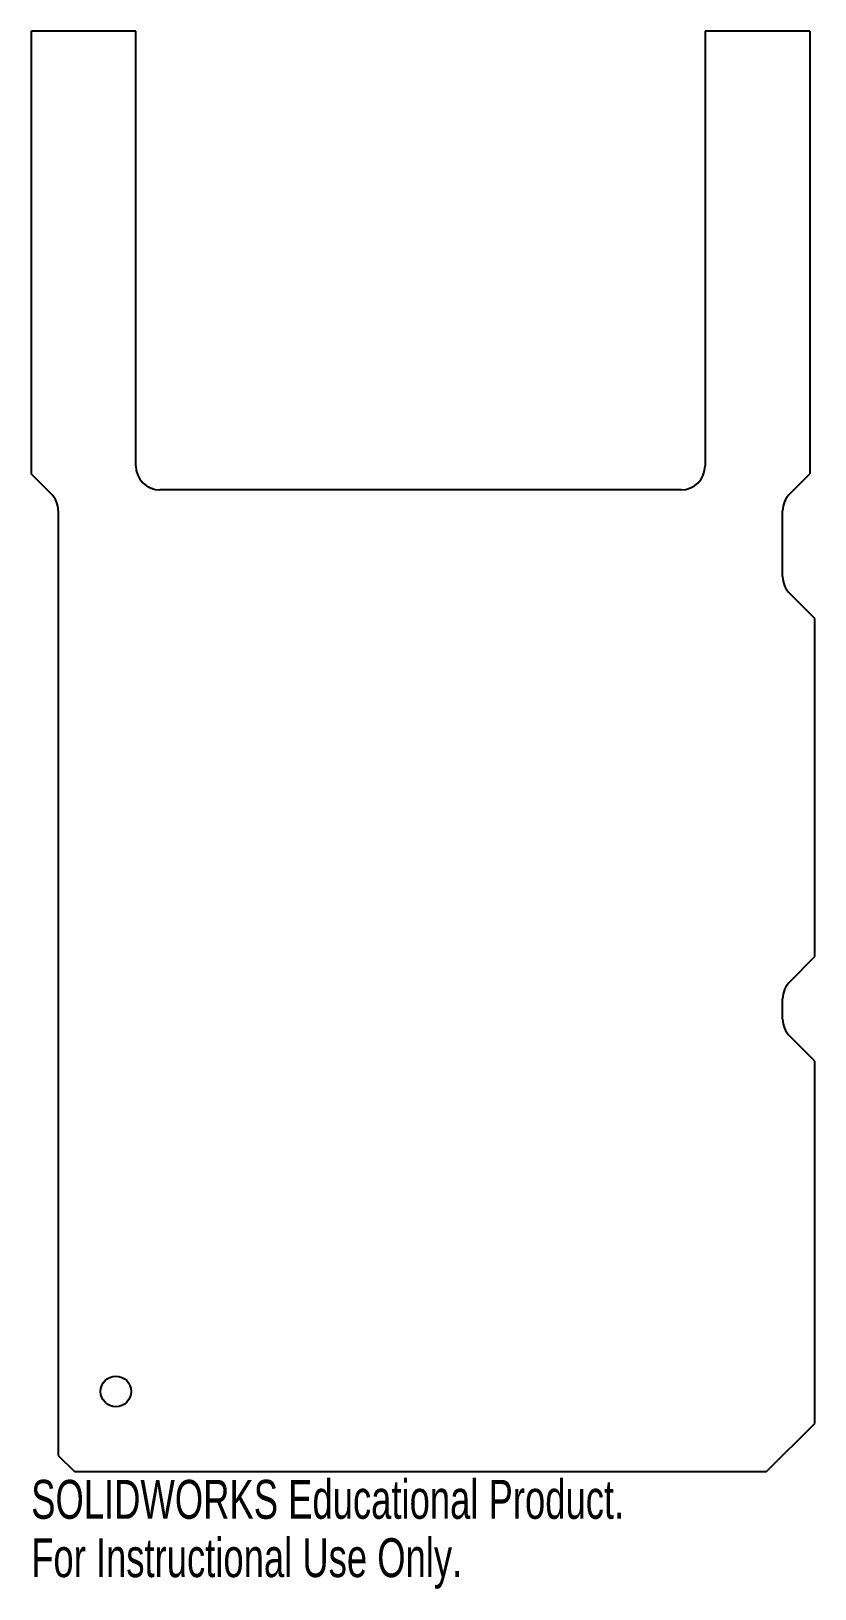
# Model space of a CAD drawing. Header units: millimetres. Extents: x -48 to 49, y -105 to 88.
import ezdxf

# ---------------------------------------------------------------- set-up
doc = ezdxf.new("R2010")
doc.units = ezdxf.units.MM
doc.styles.add('SLDTEXTSTYLE0', font='TXT', dxfattribs={"width": 0.7})

msp = doc.modelspace()

# ---------------------------------------------------------------- linework, layer by layer
at = {"color": 7, "linetype": 'Continuous', "lineweight": 25}
for p, q in [((-35.37, 88.5), (-48.37, 88.5)), ((-48.37, 88.5), (-48.37, 33.5)), ((-35.37, 34.5), (-35.37, 88.5)), ((48.37, 88.5), (35.37, 88.5)), ((35.37, 88.5), (35.37, 34.5)), ((48.37, 88.5), (48.37, 33.5)), ((-45.88, 31), (-48.37, 33.5)), ((45.88, 31), (48.37, 33.5)), ((32.37, 31.5), (-32.37, 31.5)), ((-45, 28.88), (-45, -88.5)), ((45, 20.74), (45, 28.88)), ((49, 15.5), (45.88, 18.62)), ((49, -26.5), (49, 15.5)), ((45.88, -29.62), (49, -26.5)), ((45, -34.26), (45, -31.74)), ((49, -39.5), (45.88, -36.38)), ((49, -84.5), (49, -39.5)), ((43, -90.5), (49, -84.5)), ((-45, -88.5), (-43, -90.5)), ((-43, -90.5), (43, -90.5))]:
    msp.add_line(p, q, dxfattribs=at)
msp.add_circle((-37.85, -80.53), 1.9, dxfattribs=at)
for centre, start, end in [((-32.37, 34.5), 180, 270), ((32.37, 34.5), 270, 0), ((-48, 28.88), 0, 45), ((48, 28.88), 135, 180), ((48, 20.74), 180, 225), ((48, -31.74), 135, 180), ((48, -34.26), 180, 225)]:
    msp.add_arc(centre, 3, start, end, dxfattribs=at)

# ---------------------------------------------------------------- texts
at = {"color": 7, "linetype": 'Continuous', "char_height": 4.8336, "attachment_point": 1, "style": 'SLDTEXTSTYLE0'}
for s, insert in [('SOLIDWORKS Educational Product.', (-48.37, -91.52)), ('For Instructional Use Only.', (-48.37, -98.77))]:
    msp.add_mtext(s, dxfattribs=dict(at, insert=insert))

doc.saveas('drawing.dxf')
